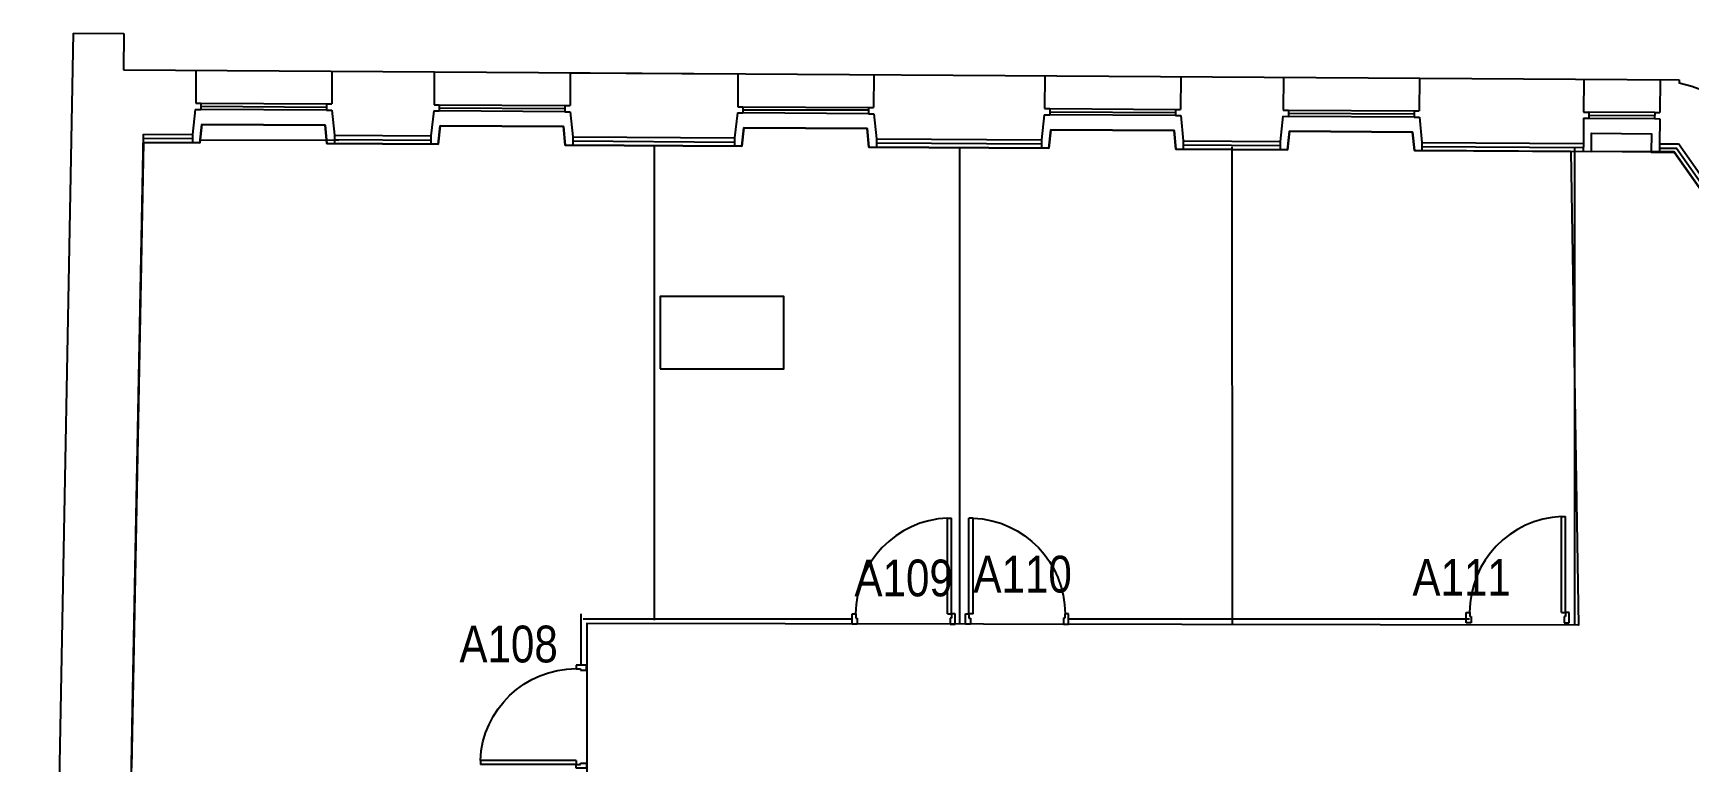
# Model space of a CAD drawing. Header units: metres. Extents: x -16.5 to 15.2, y -6.9 to 57.6.
# Drawn here: x -16.51 to -0.47, y 7.15 to 14.22 of the extents above; entities that cross this region are included whole.
import ezdxf

# ---------------------------------------------------------------- set-up
doc = ezdxf.new("R2010")
doc.units = ezdxf.units.M
doc.header["$LTSCALE"] = 2000
doc.layers.get('0').update_dxf_attribs({"true_color": 0x000000})
for name, color, linetype, true_color in [('01-FAC_CHASSIS EXI', 4, 'Continuous', 0x00ffff), ('02-ISOLATION', 6, 'Continuous', 0xff00ff), ('A-Détails', 7, 'Continuous', 0x00a500), ('A-num pièce', 1, 'Continuous', 0xff0000), ('A-projet', 7, 'Continuous', 0x5b6280), ('A-vitré', 7, 'Continuous', 0x61becc)]:
    doc.layers.add(name, color=color, linetype=linetype, true_color=true_color)
doc.layers.add('A-portes', color=7, linetype='Continuous', lineweight=25, true_color=0x000000)
doc.styles.add('Arial Narrow', font='ARIALN.TTF')

# ---------------------------------------------------------------- blocks, each defined once
blk = doc.blocks.new('P_93100')
at = {"color": 0, "linetype": 'ByBlock', "lineweight": -2}
for p, q in [((0.425, 0.93), (0.465, 0.93)), ((0.425, 0), (0.425, 0.93)), ((0.465, 0), (0.465, 0.93)), ((-0.5, -0.1), (-0.5, 0)), ((-0.5, 0), (-0.465, 0)), ((-0.465, 0), (-0.465, -0.04)), ((0.425, 0), (0.465, 0)), ((0.465, 0), (0.465, -0.04)), ((0.5, 0), (0.465, 0)), ((0.5, -0.1), (0.5, 0)), ((-0.45, -0.1), (-0.5, -0.1)), ((-0.465, -0.04), (-0.45, -0.04)), ((-0.45, -0.04), (-0.45, -0.1)), ((0.465, -0.04), (0.45, -0.04)), ((0.45, -0.04), (0.45, -0.1)), ((0.45, -0.1), (0.5, -0.1))]:
    blk.add_line(p, q, dxfattribs=at)
blk.add_arc((0.465, 0), 0.931, 92.4628, 180, dxfattribs=at)

msp = doc.modelspace()

# ---------------------------------------------------------------- linework, layer by layer
at = {"color": 0, "linetype": 'ByBlock', "lineweight": -2}
for p, q in [((-16.127, 14.222), (-16.515, -6.533)), ((-16.127, 14.222), (-15.637, 14.219)), ((-15.637, 14.219), (-15.64, 13.864)), ((-15.64, 13.864), (-0.561, 13.768)), ((-14.937, 13.86), (-14.939, 13.542)), ((-13.619, 13.851), (-13.621, 13.534)), ((-12.627, 13.845), (-12.629, 13.527)), ((-11.309, 13.836), (-11.311, 13.519)), ((-9.684, 13.826), (-9.686, 13.508)), ((-8.366, 13.818), (-8.368, 13.5)), ((-6.709, 13.807), (-6.711, 13.489)), ((-5.391, 13.798), (-5.393, 13.481)), ((-4.396, 13.792), (-4.398, 13.475)), ((-3.078, 13.784), (-3.08, 13.466)), ((-1.485, 13.774), (-1.487, 13.456)), ((-0.746, 13.769), (-0.748, 13.451)), ((-0.561, 13.768), (-0.561, 13.735)), ((-14.943, 13.482), (-14.97, 13.238)), ((-14.943, 13.482), (-14.889, 13.482)), ((-14.939, 13.542), (-14.889, 13.542)), ((-14.889, 13.542), (-14.889, 13.482)), ((-13.671, 13.534), (-13.671, 13.474)), ((-13.671, 13.534), (-13.621, 13.534)), ((-12.629, 13.527), (-12.579, 13.527)), ((-12.579, 13.527), (-12.579, 13.467)), ((-11.361, 13.519), (-11.361, 13.459)), ((-11.361, 13.519), (-11.311, 13.519)), ((-9.686, 13.508), (-9.636, 13.508)), ((-9.636, 13.508), (-9.636, 13.448)), ((-8.418, 13.5), (-8.418, 13.44)), ((-8.418, 13.5), (-8.368, 13.5)), ((-6.711, 13.489), (-6.661, 13.489)), ((-6.661, 13.489), (-6.661, 13.429)), ((-5.443, 13.481), (-5.443, 13.421)), ((-5.443, 13.481), (-5.393, 13.481)), ((-13.671, 13.474), (-13.619, 13.474)), ((-13.619, 13.474), (-13.595, 13.23)), ((-12.632, 13.467), (-12.659, 13.224)), ((-12.632, 13.467), (-12.579, 13.467)), ((-11.361, 13.459), (-11.308, 13.459)), ((-11.308, 13.459), (-11.285, 13.215)), ((-9.689, 13.448), (-9.716, 13.205)), ((-9.689, 13.448), (-9.636, 13.448)), ((-8.418, 13.44), (-8.366, 13.44)), ((-8.366, 13.44), (-8.342, 13.196)), ((-6.714, 13.429), (-6.741, 13.186)), ((-6.714, 13.429), (-6.661, 13.429)), ((-5.443, 13.421), (-5.39, 13.421)), ((-5.39, 13.421), (-5.367, 13.177)), ((-4.401, 13.415), (-4.428, 13.171)), ((-4.401, 13.415), (-4.348, 13.414)), ((-4.398, 13.475), (-4.348, 13.474)), ((-4.348, 13.474), (-4.348, 13.414)), ((-3.13, 13.467), (-3.13, 13.407)), ((-3.13, 13.467), (-3.08, 13.466)), ((-3.13, 13.407), (-3.078, 13.406)), ((-3.078, 13.406), (-3.054, 13.162)), ((-1.488, 13.396), (-1.489, 13.152)), ((-1.488, 13.396), (-1.438, 13.396)), ((-1.487, 13.456), (-1.437, 13.456)), ((-1.437, 13.456), (-1.438, 13.396)), ((-0.798, 13.452), (-0.799, 13.392)), ((-0.799, 13.392), (-0.749, 13.391)), ((-0.798, 13.452), (-0.748, 13.451)), ((-0.749, 13.391), (-0.75, 13.147)), ((-15.55, 7.673), (-15.446, 13.241)), ((-15.446, 13.241), (-14.97, 13.238)), ((-13.595, 13.23), (-12.659, 13.224)), ((-11.285, 13.215), (-9.716, 13.205)), ((-8.342, 13.196), (-6.741, 13.186)), ((-5.367, 13.177), (-4.428, 13.171)), ((-3.054, 13.162), (-1.489, 13.152)), ((-0.75, 13.147), (-0.566, 13.146)), ((-0.153, 12.56), (-0.566, 13.146))]:
    msp.add_line(p, q, dxfattribs=at)
msp.add_lwpolyline([(-15.563, 6.943), (-15.55, 7.673)], dxfattribs=at)
msp.add_arc((-0.881, 12.28), 1.49, 38.2323, 77.6185, dxfattribs=at)
at = {"layer": '01-FAC_CHASSIS EXI'}
for p, q in [((-14.889, 13.542), (-13.671, 13.534)), ((-13.671, 13.474), (-14.889, 13.482)), ((-12.579, 13.527), (-11.361, 13.519)), ((-9.636, 13.508), (-8.418, 13.5)), ((-6.661, 13.489), (-5.443, 13.481)), ((-11.361, 13.459), (-12.579, 13.467)), ((-8.418, 13.44), (-9.636, 13.448)), ((-5.443, 13.421), (-6.661, 13.429)), ((-4.348, 13.474), (-3.13, 13.467)), ((-3.13, 13.407), (-4.348, 13.414)), ((-1.438, 13.396), (-0.799, 13.392)), ((-0.798, 13.452), (-1.437, 13.456))]:
    msp.add_line(p, q, dxfattribs=at)
at = {"layer": '01-FAC_CHASSIS EXI', "linetype": 'Continuous'}
for p, q in [((-14.889, 13.512), (-13.671, 13.504)), ((-12.579, 13.497), (-11.361, 13.489)), ((-9.636, 13.478), (-8.418, 13.478)), ((-6.661, 13.459), (-5.443, 13.451)), ((-4.348, 13.444), (-3.13, 13.437)), ((-1.438, 13.426), (-0.798, 13.422))]:
    msp.add_line(p, q, dxfattribs=at)
at = {"layer": '02-ISOLATION', "linetype": 'Continuous'}
for points in [[(-15.446, 13.161), (-14.898, 13.158), (-14.878, 13.336), (-13.685, 13.328), (-13.667, 13.15), (-12.588, 13.143), (-12.568, 13.321), (-11.375, 13.314), (-11.357, 13.135), (-9.645, 13.124), (-9.625, 13.303), (-8.432, 13.295), (-8.414, 13.116), (-6.67, 13.105), (-6.65, 13.283), (-5.457, 13.276), (-5.439, 13.097), (-4.357, 13.09), (-4.337, 13.269), (-3.144, 13.261), (-3.126, 13.083), (-1.41, 13.072), (-1.409, 13.25), (-0.83, 13.246), (-0.831, 13.068), (-0.608, 13.067), (-0.218, 12.514)], [(-14.97, 13.238), (-14.97, 13.158)], [(-13.595, 13.23), (-13.595, 13.15)], [(-12.659, 13.224), (-12.66, 13.144)], [(-11.285, 13.215), (-11.285, 13.135)], [(-9.716, 13.205), (-9.717, 13.125)], [(-8.342, 13.196), (-8.342, 13.116)], [(-6.741, 13.186), (-6.742, 13.106)], [(-5.367, 13.177), (-5.367, 13.097)], [(-4.428, 13.171), (-4.429, 13.091)], [(-3.054, 13.162), (-3.054, 13.082)], [(-1.489, 13.152), (-1.49, 13.072)], [(-0.75, 13.147), (-0.751, 13.067)]]:
    msp.add_lwpolyline(points, dxfattribs=at)
at = {"layer": '02-ISOLATION'}
for points in [[(-15.446, 13.201), (-14.97, 13.198)], [(-13.595, 13.19), (-12.659, 13.184)], [(-11.285, 13.175), (-9.717, 13.165)], [(-8.342, 13.156), (-6.742, 13.146)], [(-5.367, 13.137), (-4.429, 13.131)], [(-3.054, 13.122), (-1.49, 13.112)], [(-0.75, 13.107), (-0.587, 13.106), (-0.185, 12.537)]]:
    msp.add_lwpolyline(points, dxfattribs=at)
at = {"layer": 'A-Détails'}
msp.add_lwpolyline([(-10.438, 10.965), (-9.238, 10.965), (-9.238, 11.665), (-10.438, 11.665)], close=True, dxfattribs=at)
at = {"layer": 'A-projet'}
for p, q in [((-11.309, 13.837), (-9.684, 13.826)), ((-14.903, 13.186), (-13.553, 13.184))]:
    msp.add_line(p, q, dxfattribs=at)
for points in [[(0.964, 10.836), (-0.608, 13.067), (-3.126, 13.083), (-3.144, 13.261), (-4.337, 13.269), (-4.357, 13.09), (-5.439, 13.097), (-5.457, 13.276), (-6.65, 13.283), (-6.67, 13.105), (-8.414, 13.116), (-8.432, 13.295), (-9.625, 13.303), (-9.645, 13.124), (-11.357, 13.135), (-11.375, 13.314), (-12.568, 13.321), (-12.588, 13.143), (-13.667, 13.15), (-13.685, 13.328), (-14.878, 13.336), (-14.898, 13.158), (-15.446, 13.161), (-15.56, 7.091)], [(-7.537, 13.111), (-7.537, 8.487)], [(-1.574, 13.118), (-1.574, 8.49)]]:
    msp.add_lwpolyline(points, dxfattribs=at)
at = {"layer": 'A-projet', "color": 63, "true_color": 0xa6c487}
msp.add_lwpolyline([(0.964, 10.836), (-0.61, 13.07), (-1.61, 13.074), (-1.538, 8.477), (-11.147, 8.494), (-11.153, -0.838), (3.138, -0.838), (7.177, 2.212), (2.44, 8.486), (2.434, 10.44)], close=True, dxfattribs=at)
at = {"layer": 'A-vitré'}
for points in [[(-10.497, 13.13), (-10.496, 8.526)], [(-4.898, 13.118), (-4.894, 8.487)], [(-11.203, 8.092), (-11.203, 8.588)], [(-10.445, 8.537), (-11.184, 8.537)], [(-8.587, 8.537), (-10.445, 8.537)], [(-2.594, 8.537), (-6.488, 8.537)]]:
    msp.add_lwpolyline(points, dxfattribs=at)

# ---------------------------------------------------------------- block references
at = {"layer": 'A-portes'}
for p in [(-8.077, 8.587), (-2.126, 8.601)]:
    msp.add_blockref('P_93100', p, dxfattribs=at)
at = {"layer": 'A-portes', "xscale": -1}
msp.add_blockref('P_93100', (-6.979, 8.587), dxfattribs=at)
at = {"layer": 'A-portes', "xscale": -1, "rotation": 90}
msp.add_blockref('P_93100', (-11.25, 7.59), dxfattribs=at)

# ---------------------------------------------------------------- texts
at = {"layer": 'A-num pièce', "char_height": 0.3565, "attachment_point": 1, "style": 'Arial Narrow'}
for s, insert, width in [('A110', (-7.401, 9.151), 2.58075), ('A109', (-8.554, 9.114), 2.58462), ('A111', (-3.146, 9.119), 2.46837), ('A108', (-12.383, 8.473), 2.58462)]:
    msp.add_mtext(s, dxfattribs=dict(at, insert=insert, width=width))

doc.saveas('drawing.dxf')
